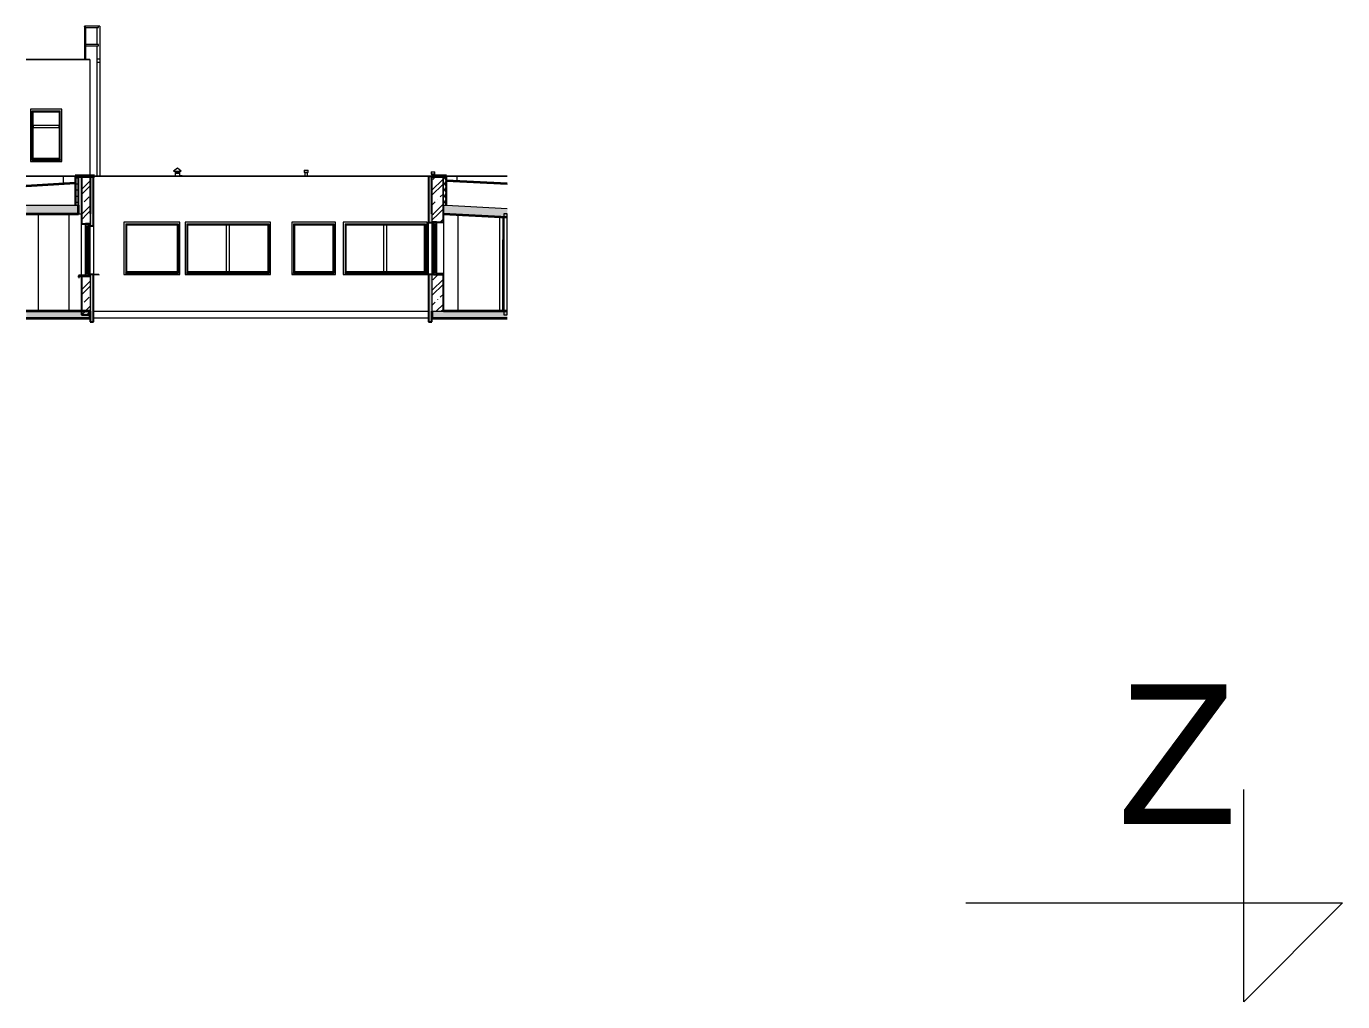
# Model space of a CAD drawing. Header units: millimetres. Extents: x -20192 to 462224, y -45352 to 20466.
# Drawn here: x 257849 to 295560, y -17447 to 10490 of the extents above; entities that cross this region are included whole.
import ezdxf

# ---------------------------------------------------------------- set-up
doc = ezdxf.new("R2010")
doc.units = ezdxf.units.MM
for name, color, linetype, lineweight in [('A-DETL-THIN', 151, 'Continuous', 9), ('A-DOOR', 31, 'Continuous', 9), ('A-DOOR-FRAM', 31, 'Continuous', 9), ('A-FLOR', 192, 'Continuous', 9), ('A-FLOR-PATT', 8, 'Continuous', 35), ('A-GENM', 13, 'Continuous', 9), ('A-GLAZ', 151, 'Continuous', 9), ('A-ROOF', 132, 'Continuous', 9), ('A-ROOF-PATT', 132, 'Continuous', 35), ('A-WALL', 113, 'Continuous', 9), ('A-WALL-PATT', 111, 'Continuous', 25), ('G-ANNO-TEXT', 231, 'Continuous', 9), ('M-HVAC-CDFF', 50, 'Continuous', 9), ('Q-SPCQ', 91, 'Continuous', 9)]:
    doc.layers.add(name, color=color, linetype=linetype, lineweight=lineweight)
doc.styles.add('Arial_1', font='arial.ttf', dxfattribs={"height": 4000})
pattern_1 = [(45, (279476.9, -1e-12), (-359.21, 359.21), []), (45, (279620.6, -1e-12), (-359.21, 359.21), []), (45, (279907.97, -2e-12), (-215.526, 502.894), [203.2, -101.6, 3.353, -98.247])]
pattern_2 = [(45, (279476.9, -7e-13), (-359.21, 359.21), []), (45, (279620.6, -9e-13), (-359.21, 359.21), []), (45, (279907.97, -7e-13), (-215.526, 502.894), [203.2, -101.6, 3.353, -98.247])]
pattern_3 = [(0, (279476.92, 0), (150, 86.6), [100, -200]), (60, (279576.92, 0), (0.0022, 173.2038), [100, -200]), (300, (279576.92, 0), (149.9978, -86.6038), [100, -200])]

# ---------------------------------------------------------------- blocks, each defined once
blk = doc.blocks.new('DVERE_1k_oblozka - DD03_01_800x1970_koupelna-1549491-VB1-J-Bourání')
at = {"layer": 'A-DOOR-FRAM'}
for p, q in [((-4725, 4375), (-4728, 4375)), ((-4728, 2330), (-4728, 4375)), ((-4728, 2330), (-4728, 4300)), ((-4728, 4300), (-4725, 4300)), ((-4725, 2330), (-4725, 4375)), ((-4710, 4375), (-4725, 4375)), ((-4725, 4300), (-4725, 2330)), ((-4710, 4375), (-4710, 2330))]:
    blk.add_line(p, q, dxfattribs=at)
blk = doc.blocks.new('OKNO_2k_ - OKNO_2k_2400 x 1500-2030614-VB1-J-Bourání')
at = {"layer": 'A-GLAZ'}
h = blk.add_hatch(dxfattribs=at)
h.set_pattern_fill('FP_102', color=256, style=0, pattern_type=2)
h.set_pattern_definition([(0, (3245.95, 0), (150, 86.6), [100, -200]), (60, (3345.95, 0), (0.0022, 173.2038), [100, -200]), (300, (3345.95, 0), (149.9978, -86.6038), [100, -200])])
h.paths.add_polyline_path([(-16603, 3330), (-16552, 3330), (-16552, 3380), (-16603, 3380)])
h.paths.add_polyline_path([(-16552, 4780), (-16552, 4830), (-16603, 4830), (-16603, 4780)])
at = {"layer": 'A-GLAZ', "lineweight": 25}
for p, q in [((-16603, 4830), (-16683, 4830)), ((-16683, 4830), (-16683, 4750)), ((-16683, 4750), (-16603, 4750)), ((-16653, 4750), (-16653, 3410)), ((-16633, 4750), (-16653, 4750)), ((-16633, 3410), (-16633, 4750)), ((-16603, 4830), (-16603, 4780)), ((-16552, 4830), (-16603, 4830)), ((-16603, 4750), (-16603, 4830)), ((-16603, 4780), (-16552, 4780)), ((-16552, 4780), (-16552, 4830)), ((-16603, 3410), (-16683, 3410)), ((-16683, 3410), (-16683, 3330)), ((-16653, 3410), (-16633, 3410)), ((-16603, 3330), (-16603, 3410)), ((-16683, 3330), (-16603, 3330)), ((-16603, 3380), (-16603, 3330)), ((-16552, 3380), (-16603, 3380)), ((-16603, 3330), (-16552, 3330)), ((-16552, 3330), (-16552, 3380))]:
    blk.add_line(p, q, dxfattribs=at)
at = {"layer": 'A-GLAZ'}
for p, q in [((-16683, 3410), (-16683, 4750)), ((-16603, 4750), (-16603, 3410)), ((-16552, 3382), (-16552, 4780))]:
    blk.add_line(p, q, dxfattribs=at)
blk = doc.blocks.new('parapet s nosem_vnitní - parapet s nosem_vnitní-1280305-VB1-J-Bourání')
at = {"layer": 'A-GENM', "lineweight": 25}
for p, q in [((-16883, 3340), (-16883, 3310)), ((-16883, 3310), (-16863, 3310)), ((-16683, 3350), (-16873, 3350)), ((-16863, 3330), (-16683, 3330)), ((-16863, 3310), (-16863, 3330)), ((-16683, 3330), (-16683, 3350))]:
    blk.add_line(p, q, dxfattribs=at)
blk.add_arc((-16873, 3340), 10, 90, 180, dxfattribs=at)
blk = doc.blocks.new('parapet_ext - parapet_ext-1801991-VB1-J-Bourání')
at = {"layer": 'Q-SPCQ'}
for p, q in [((-16303, 3382), (-16603, 3382)), ((-16603, 3382), (-16603, 3380)), ((-16603, 3380), (-16305, 3380)), ((-16305, 3380), (-16305, 3360)), ((-16305, 3360), (-16303, 3360)), ((-16303, 3360), (-16303, 3382))]:
    blk.add_line(p, q, dxfattribs=at)
blk = doc.blocks.new('parapet s nosem_vnitní - parapet s nosem_vnitní-V66-VB1-J-Bourání')
at = {"layer": 'A-GENM'}
for start in [90, 135]:
    blk.add_arc((-16873, 3340), 10, start, 180, dxfattribs=at)
blk = doc.blocks.new('OKNO_2k_ - OKNO_2k_2000 x 1500-1963725-VB1-J-Bourání')
at = {"layer": 'A-GLAZ', "lineweight": 25}
for p, q in [((-6713, 4880), (-6764, 4880)), ((-6764, 4880), (-6764, 4875)), ((-6764, 4875), (-6713, 4875)), ((-6713, 4875), (-6713, 4880)), ((-6713, 4880), (-6713, 4800)), ((-6633, 4880), (-6713, 4880)), ((-6713, 4800), (-6633, 4800)), ((-6663, 4800), (-6683, 4800)), ((-6683, 4800), (-6683, 3460)), ((-6663, 3460), (-6663, 4800)), ((-6633, 4800), (-6633, 4880)), ((-6713, 3460), (-6713, 3380)), ((-6633, 3460), (-6713, 3460)), ((-6683, 3460), (-6663, 3460)), ((-6633, 3380), (-6633, 3460)), ((-6713, 3380), (-6633, 3380))]:
    blk.add_line(p, q, dxfattribs=at)
at = {"layer": 'A-GLAZ'}
for p, q in [((-6764, 4875), (-6764, 3382)), ((-6713, 3460), (-6713, 4800)), ((-6633, 4800), (-6633, 3460))]:
    blk.add_line(p, q, dxfattribs=at)
blk = doc.blocks.new('parapet s nosem_vnitní - parapet s nosem_vnitní-1280325-VB1-J-Bourání')
at = {"layer": 'A-GENM', "lineweight": 25}
for p, q in [((-6443, 3400), (-6633, 3400)), ((-6633, 3400), (-6633, 3380)), ((-6633, 3380), (-6453, 3380)), ((-6453, 3380), (-6453, 3360)), ((-6453, 3360), (-6433, 3360)), ((-6433, 3360), (-6433, 3390))]:
    blk.add_line(p, q, dxfattribs=at)
blk.add_arc((-6443, 3390), 10, 0, 90, dxfattribs=at)
blk = doc.blocks.new('parapet_ext - parapet_ext-1802073-VB1-J-Bourání')
at = {"layer": 'Q-SPCQ'}
for p, q in [((-6713, 3382), (-7013, 3382)), ((-7013, 3382), (-7013, 3360)), ((-7013, 3360), (-7011, 3360)), ((-7011, 3360), (-7011, 3380)), ((-7011, 3380), (-6713, 3380)), ((-6713, 3380), (-6713, 3382))]:
    blk.add_line(p, q, dxfattribs=at)
blk = doc.blocks.new('OKNO_2k_ - OKNO_2k_2400 x 1500-2131140-VB1-J-Bourání')
at = {"layer": 'A-GLAZ'}
for p, q in [((-9300, 4880), (-9300, 3380)), ((-6900, 4880), (-9300, 4880)), ((-9250, 4830), (-6950, 4830)), ((-9250, 4830), (-9250, 3432)), ((-9220, 3460), (-9220, 4800)), ((-9220, 4800), (-6980, 4800)), ((-8140, 3460), (-8140, 4800)), ((-8060, 4800), (-8140, 4800)), ((-8060, 4800), (-8060, 3460)), ((-6980, 4800), (-6980, 3460)), ((-6950, 4830), (-6950, 3432)), ((-6900, 3382), (-6900, 4880)), ((-6980, 3460), (-9220, 3460)), ((-8060, 3460), (-8140, 3460)), ((-9300, 3380), (-7013, 3380))]:
    blk.add_line(p, q, dxfattribs=at)
blk = doc.blocks.new('parapet_ext - parapet_ext-1802161-VB1-J-Bourání')
at = {"layer": 'Q-SPCQ'}
for p, q in [((-9250, 3410), (-9250, 3432)), ((-6950, 3432), (-9250, 3432)), ((-6950, 3410), (-9250, 3410)), ((-6950, 3432), (-6950, 3410))]:
    blk.add_line(p, q, dxfattribs=at)
blk = doc.blocks.new('OKNO_1k - OKNO_1k_1250 x 1500-2034291-VB1-J-Bourání')
at = {"layer": 'A-GLAZ'}
for p, q in [((-10774, 4880), (-10774, 3380)), ((-9524, 4880), (-10774, 4880)), ((-10724, 4830), (-9574, 4830)), ((-10724, 4830), (-10724, 3432)), ((-10694, 3460), (-10694, 4800)), ((-10694, 4800), (-9604, 4800)), ((-9604, 4800), (-9604, 3460)), ((-9574, 4830), (-9574, 3432)), ((-9524, 3380), (-9524, 4880)), ((-9604, 3460), (-10694, 3460)), ((-10774, 3380), (-9524, 3380))]:
    blk.add_line(p, q, dxfattribs=at)
blk = doc.blocks.new('parapet_ext - parapet_ext-1802121-VB1-J-Bourání')
at = {"layer": 'Q-SPCQ'}
for p, q in [((-10724, 3410), (-10724, 3432)), ((-9574, 3432), (-10724, 3432)), ((-9574, 3410), (-10724, 3410)), ((-9574, 3432), (-9574, 3410))]:
    blk.add_line(p, q, dxfattribs=at)
blk = doc.blocks.new('OKNO_1k_nadsvetlik - OKNO_1k_nadsvetlik_900 x 1500-1969521-VB1-J-Bourání')
at = {"layer": 'A-GLAZ'}
for p, q in [((-17361, 8120), (-18261, 8120)), ((-18261, 8120), (-18261, 6620)), ((-18211, 6672), (-18211, 8070)), ((-18211, 8070), (-17411, 8070)), ((-18181, 6700), (-18181, 8040)), ((-18181, 8040), (-17441, 8040)), ((-17441, 8040), (-17441, 6700)), ((-17411, 6672), (-17411, 8070)), ((-17361, 6620), (-17361, 8120)), ((-18181, 7660), (-17441, 7660)), ((-18181, 7660), (-18181, 7580)), ((-17441, 7580), (-18181, 7580)), ((-17441, 7580), (-17441, 7660)), ((-18261, 6620), (-17361, 6620)), ((-17441, 6700), (-18181, 6700))]:
    blk.add_line(p, q, dxfattribs=at)
blk = doc.blocks.new('parapet_ext - parapet_ext-1802001-VB1-J-Bourání')
at = {"layer": 'Q-SPCQ'}
for p, q in [((-18211, 6650), (-18211, 6672)), ((-17411, 6672), (-18211, 6672)), ((-17411, 6650), (-18211, 6650)), ((-17411, 6672), (-17411, 6650))]:
    blk.add_line(p, q, dxfattribs=at)
blk = doc.blocks.new('Žebřík - Standardní 2-1244553-VB1-J-Bourání')
at = {"layer": 'Q-SPCQ', "color": 41}
for p, q in [((-16719, 10490), (-16719, 9550)), ((-16312, 10490), (-16719, 10490)), ((-16681, 9974), (-16681, 10452)), ((-16681, 10452), (-16312, 10452)), ((-16351, 9974), (-16351, 10452)), ((-16274, 10490), (-16312, 10490)), ((-16312, 10452), (-16312, 10490)), ((-16274, 10490), (-16274, 9553)), ((-16312, 9974), (-16681, 9974)), ((-16681, 9936), (-16312, 9936)), ((-16681, 9550), (-16681, 9936)), ((-16351, 9553), (-16351, 9936)), ((-16312, 9955), (-16312, 9974)), ((-16312, 9936), (-16312, 9955)), ((-16351, 9452), (-16351, 9553)), ((-16274, 9553), (-16351, 9553)), ((-16351, 6210), (-16351, 9452)), ((-16274, 9452), (-16351, 9452)), ((-16274, 9553), (-16274, 9452)), ((-16274, 9452), (-16274, 6210))]:
    blk.add_line(p, q, dxfattribs=at)
for points, knots in [([(-16681, 10452), (-16681, 10452), (-16681, 10452), (-16683, 10453), (-16684, 10454), (-16685, 10456), (-16686, 10457), (-16687, 10458), (-16689, 10459), (-16690, 10461), (-16692, 10463), (-16693, 10464), (-16694, 10465), (-16695, 10466), (-16696, 10467), (-16698, 10468), (-16699, 10470), (-16700, 10471), (-16701, 10472), (-16703, 10473), (-16704, 10475), (-16705, 10476), (-16706, 10477), (-16707, 10478), (-16709, 10479), (-16710, 10480), (-16711, 10482), (-16712, 10483), (-16713, 10484), (-16714, 10485), (-16716, 10486), (-16717, 10487), (-16718, 10489), (-16719, 10490), (-16719, 10490), (-16719, 10490)], [0, 0, 0, 0, 0.083333, 0.125, 0.166667, 0.208333, 0.229167, 0.25, 0.291667, 0.333333, 0.354167, 0.375, 0.395833, 0.416667, 0.4375, 0.458333, 0.479167, 0.5, 0.520833, 0.541667, 0.5625, 0.583333, 0.604167, 0.625, 0.645833, 0.666667, 0.6875, 0.708333, 0.75, 0.770833, 0.791667, 0.833333, 0.875, 0.916667, 1, 1, 1, 1]), ([(-16681, 9974), (-16681, 9974), (-16681, 9974), (-16682, 9974), (-16682, 9973), (-16682, 9973), (-16683, 9973), (-16683, 9972), (-16684, 9971), (-16684, 9971), (-16685, 9970), (-16686, 9970), (-16686, 9969), (-16687, 9968), (-16688, 9967), (-16689, 9966), (-16690, 9965), (-16691, 9964), (-16693, 9962), (-16696, 9959), (-16699, 9956), (-16700, 9955)], [0, 0, 0, 0, 0.071429, 0.107143, 0.142857, 0.178571, 0.214286, 0.25, 0.285714, 0.321429, 0.357143, 0.392857, 0.428571, 0.464286, 0.5, 0.571429, 0.607143, 0.642857, 0.714286, 0.857143, 1, 1, 1, 1]), ([(-16700, 9955), (-16699, 9954), (-16696, 9951), (-16693, 9948), (-16691, 9946), (-16690, 9945), (-16689, 9944), (-16689, 9944), (-16688, 9943), (-16687, 9942), (-16686, 9941), (-16686, 9940), (-16685, 9940), (-16684, 9939), (-16684, 9939), (-16683, 9938), (-16683, 9937), (-16682, 9937), (-16682, 9937), (-16682, 9936), (-16681, 9936), (-16681, 9936), (-16681, 9936)], [0, 0, 0, 0, 0.142857, 0.285714, 0.357143, 0.392857, 0.428571, 0.464286, 0.5, 0.535714, 0.571429, 0.607143, 0.642857, 0.678571, 0.714286, 0.75, 0.785714, 0.821429, 0.857143, 0.892857, 0.928571, 1, 1, 1, 1])]:
    blk.add_open_spline(points, degree=3, knots=knots, dxfattribs=at)
blk = doc.blocks.new('Komín5 - Komín5-1979406-VB1-J-Bourání')
at = {"layer": 'M-HVAC-CDFF'}
for p, q in [((-14051, 6427), (-14161, 6340)), ((-13941, 6340), (-14051, 6427)), ((-14161, 6340), (-13941, 6340)), ((-14121, 6270), (-14121, 6210)), ((-13981, 6270), (-14121, 6270)), ((-14112, 6270), (-14112, 6340)), ((-14102, 6340), (-14102, 6270)), ((-14098, 6270), (-14098, 6340)), ((-14061, 6270), (-14061, 6340)), ((-14041, 6340), (-14041, 6270)), ((-14005, 6270), (-14005, 6340)), ((-14001, 6270), (-14001, 6340)), ((-13991, 6340), (-13991, 6270)), ((-13981, 6210), (-13981, 6270))]:
    blk.add_line(p, q, dxfattribs=at)
blk = doc.blocks.new('Větrací_vyústka_střecha - Větrací_vyústka_střecha-1989516-VB1-J-Bourání')
at = {"layer": 'M-HVAC-CDFF'}
for p in [(-13981, 6221), (-13914, 6210)]:
    blk.add_line(p, (-13914, 6221), dxfattribs=at)
blk = doc.blocks.new('Větrací_vyústka_střecha - Větrací_vyústka_střecha-V67-VB1-J-Bourání')
at = {"layer": 'M-HVAC-CDFF'}
for p, q in [((-10420, 6371), (-10420, 6311)), ((-10420, 6371), (-10309, 6371)), ((-10420, 6311), (-10400, 6290)), ((-10420, 6311), (-10309, 6311)), ((-10400, 6290), (-10400, 6210)), ((-10330, 6290), (-10400, 6290)), ((-10330, 6290), (-10309, 6311)), ((-10330, 6210), (-10330, 6290)), ((-10309, 6311), (-10309, 6371))]:
    blk.add_line(p, q, dxfattribs=at)
blk = doc.blocks.new('Větrací_vyústka_střecha - Větrací_vyústka_střecha-V68-VB1-J-Bourání')
at = {"layer": 'M-HVAC-CDFF'}
for p, q in [((-6785, 6321), (-6785, 6261)), ((-6785, 6321), (-6674, 6321)), ((-6785, 6261), (-6765, 6240)), ((-6785, 6261), (-6674, 6261)), ((-6765, 6240), (-6765, 6210)), ((-6695, 6240), (-6765, 6240)), ((-6695, 6240), (-6674, 6261)), ((-6695, 6210), (-6695, 6240)), ((-6674, 6261), (-6674, 6321))]:
    blk.add_line(p, q, dxfattribs=at)
blk = doc.blocks.new('OKNO_2k_ - OKNO_2k_2450 x 1500-2030607-VB1-J-Bourání')
at = {"layer": 'A-GLAZ'}
for p, q in [((-13835, 4880), (-13835, 3380)), ((-11385, 4880), (-13835, 4880)), ((-13785, 4830), (-11435, 4830)), ((-13785, 4830), (-13785, 3432)), ((-13755, 3460), (-13755, 4800)), ((-13755, 4800), (-11465, 4800)), ((-12650, 3460), (-12650, 4800)), ((-12570, 4800), (-12650, 4800)), ((-12570, 4800), (-12570, 3460)), ((-11465, 4800), (-11465, 3460)), ((-11435, 4830), (-11435, 3432)), ((-11385, 3380), (-11385, 4880)), ((-11465, 3460), (-13755, 3460)), ((-12570, 3460), (-12650, 3460)), ((-13835, 3380), (-11385, 3380))]:
    blk.add_line(p, q, dxfattribs=at)
blk = doc.blocks.new('parapet_ext - parapet_ext-2030597-VB1-J-Bourání')
at = {"layer": 'Q-SPCQ'}
for p, q in [((-13785, 3410), (-13785, 3432)), ((-11435, 3432), (-13785, 3432)), ((-11435, 3410), (-13785, 3410)), ((-11435, 3432), (-11435, 3410))]:
    blk.add_line(p, q, dxfattribs=at)
blk = doc.blocks.new('OKNO_1k - OKNO_1k_1600 x 1500-2034287-VB1-J-Bourání')
at = {"layer": 'A-GLAZ'}
for p, q in [((-15585, 4880), (-15585, 3380)), ((-13985, 4880), (-15585, 4880)), ((-15535, 4830), (-14035, 4830)), ((-15535, 4830), (-15535, 3432)), ((-15505, 3460), (-15505, 4800)), ((-15505, 4800), (-14065, 4800)), ((-14065, 4800), (-14065, 3460)), ((-14035, 4830), (-14035, 3432)), ((-13985, 3380), (-13985, 4880)), ((-14065, 3460), (-15505, 3460)), ((-15585, 3380), (-13985, 3380))]:
    blk.add_line(p, q, dxfattribs=at)
blk = doc.blocks.new('parapet_ext - parapet_ext-2030606-VB1-J-Bourání')
at = {"layer": 'Q-SPCQ'}
for p, q in [((-15535, 3410), (-15535, 3432)), ((-14035, 3432), (-15535, 3432)), ((-14035, 3410), (-15535, 3410)), ((-14035, 3432), (-14035, 3410))]:
    blk.add_line(p, q, dxfattribs=at)

msp = doc.modelspace()

# ---------------------------------------------------------------- hatches: boundary and pattern name
at = {"layer": 'A-FLOR-PATT', "lineweight": 9}
h = msp.add_hatch(color=256, dxfattribs=at)
h.paths.add_polyline_path([(257849, 2130), (259678, 2130), (259678, 2330), (257849, 2330), (257849, 2277)])
h.paths.add_polyline_path([(269904, 2130), (271627, 2130), (271627, 2330), (269468, 2330), (269468, 2130), (269798, 2130)])
at = {"layer": 'A-ROOF-PATT', "lineweight": 9}
h = msp.add_hatch(dxfattribs=at)
h.set_pattern_fill('FP_78', color=41, style=0, pattern_type=2)
h.set_pattern_definition([(270, (255254.8, 6210), (1270, 8e-14), []), (270, (255265, 6210), (1270, 8e-14), []), (270, (255275.1, 6210), (1270, 8e-14), []), (270, (255285.3, 6210), (1270, 8e-14), []), (270, (255295.5, 6210), (1270, 8e-14), []), (270, (255305.6, 6210), (1270, 8e-14), []), (270, (255315.8, 6210), (1270, 8e-14), []), (270, (255326, 6210), (1270, 8e-14), []), (270, (255336.1, 6210), (1270, 8e-14), []), (270, (255346.3, 6210), (1270, 8e-14), []), (270, (255356.4, 6210), (1270, 8e-14), []), (270, (255366.6, 6210), (1270, 8e-14), []), (270, (255376.7, 6210), (1270, 8e-14), []), (270, (255386.9, 6210), (1270, 8e-14), []), (270, (255397, 6210), (1270, 8e-14), []), (270, (255407.2, 6210), (1270, 8e-14), []), (270, (255417.4, 6210), (1270, 8e-14), []), (270, (255427.5, 6210), (1270, 8e-14), []), (270, (255437.7, 6210), (1270, 8e-14), []), (270, (255447.9, 6210), (1270, 8e-14), []), (270, (255458, 6210), (1270, 8e-14), []), (270, (255468.2, 6210), (1270, 8e-14), []), (270, (255478.3, 6210), (1270, 8e-14), []), (270, (255488.5, 6210), (1270, 8e-14), []), (270, (255498.7, 6210), (1270, 8e-14), []), (270, (255508.8, 6210), (1270, 8e-14), []), (270, (255519, 6210), (1270, 8e-14), []), (270, (255529.1, 6210), (1270, 8e-14), []), (270, (255539.3, 6210), (1270, 8e-14), []), (270, (255549.5, 6210), (1270, 8e-14), []), (270, (255889.8, 6210), (1270, 8e-14), []), (270, (255900, 6210), (1270, 8e-14), []), (270, (255910.1, 6210), (1270, 8e-14), []), (270, (255920.3, 6210), (1270, 8e-14), []), (270, (255930.5, 6210), (1270, 8e-14), []), (270, (255940.6, 6210), (1270, 8e-14), []), (270, (255950.8, 6210), (1270, 8e-14), []), (270, (255961, 6210), (1270, 8e-14), []), (270, (255971.1, 6210), (1270, 8e-14), []), (270, (255981.3, 6210), (1270, 8e-14), []), (270, (255991.4, 6210), (1270, 8e-14), []), (270, (256001.6, 6210), (1270, 8e-14), []), (270, (256011.7, 6210), (1270, 8e-14), []), (270, (256021.9, 6210), (1270, 8e-14), []), (270, (256032, 6210), (1270, 8e-14), []), (270, (256042.2, 6210), (1270, 8e-14), []), (270, (256052.4, 6210), (1270, 8e-14), []), (270, (256062.5, 6210), (1270, 8e-14), []), (270, (256072.7, 6210), (1270, 8e-14), []), (270, (256082.9, 6210), (1270, 8e-14), []), (270, (256093, 6210), (1270, 8e-14), []), (270, (256103.2, 6210), (1270, 8e-14), []), (270, (256113.3, 6210), (1270, 8e-14), []), (270, (256123.5, 6210), (1270, 8e-14), []), (270, (256133.7, 6210), (1270, 8e-14), []), (270, (256143.8, 6210), (1270, 8e-14), []), (270, (256154, 6210), (1270, 8e-14), []), (270, (256164.1, 6210), (1270, 8e-14), []), (270, (256174.3, 6210), (1270, 8e-14), []), (270, (256184.5, 6210), (1270, 8e-14), [])])
h.paths.add_polyline_path([(259572, 6190), (259806, 6190), (259806, 6210), (259253, 6210), (259253, 6190)])
h = msp.add_hatch(dxfattribs=at)
h.set_pattern_fill('FP_108', color=41, style=0, pattern_type=2)
h.set_pattern_definition([(270, (272078.5, 6210), (1270, 8e-14), []), (270, (272088.7, 6210), (1270, 8e-14), []), (270, (272098.8, 6210), (1270, 8e-14), []), (270, (272109, 6210), (1270, 8e-14), []), (270, (272119.2, 6210), (1270, 8e-14), []), (270, (272129.3, 6210), (1270, 8e-14), []), (270, (272139.5, 6210), (1270, 8e-14), []), (270, (272149.6, 6210), (1270, 8e-14), []), (270, (272159.8, 6210), (1270, 8e-14), []), (270, (272170, 6210), (1270, 8e-14), []), (270, (272180.1, 6210), (1270, 8e-14), []), (270, (272190.3, 6210), (1270, 8e-14), []), (270, (272200.4, 6210), (1270, 8e-14), []), (270, (272210.6, 6210), (1270, 8e-14), []), (270, (272220.8, 6210), (1270, 8e-14), []), (270, (272230.9, 6210), (1270, 8e-14), []), (270, (272241.1, 6210), (1270, 8e-14), []), (270, (272251.2, 6210), (1270, 8e-14), []), (270, (272261.4, 6210), (1270, 8e-14), []), (270, (272271.6, 6210), (1270, 8e-14), []), (270, (272281.7, 6210), (1270, 8e-14), []), (270, (272291.9, 6210), (1270, 8e-14), []), (270, (272302, 6210), (1270, 8e-14), []), (270, (272312.2, 6210), (1270, 8e-14), []), (270, (272322.4, 6210), (1270, 8e-14), []), (270, (272332.5, 6210), (1270, 8e-14), []), (270, (272342.7, 6210), (1270, 8e-14), []), (270, (272352.8, 6210), (1270, 8e-14), []), (270, (272363, 6210), (1270, 8e-14), []), (270, (272373.2, 6210), (1270, 8e-14), []), (270, (272713.5, 6210), (1270, 8e-14), []), (270, (272723.7, 6210), (1270, 8e-14), []), (270, (272733.8, 6210), (1270, 8e-14), []), (270, (272744, 6210), (1270, 8e-14), []), (270, (272754.2, 6210), (1270, 8e-14), []), (270, (272764.3, 6210), (1270, 8e-14), []), (270, (272774.5, 6210), (1270, 8e-14), []), (270, (272784.6, 6210), (1270, 8e-14), []), (270, (272794.8, 6210), (1270, 8e-14), []), (270, (272805, 6210), (1270, 8e-14), []), (270, (272815.1, 6210), (1270, 8e-14), []), (270, (272825.3, 6210), (1270, 8e-14), []), (270, (272835.4, 6210), (1270, 8e-14), []), (270, (272845.6, 6210), (1270, 8e-14), []), (270, (272855.8, 6210), (1270, 8e-14), []), (270, (272865.9, 6210), (1270, 8e-14), []), (270, (272876.1, 6210), (1270, 8e-14), []), (270, (272886.2, 6210), (1270, 8e-14), []), (270, (272896.4, 6210), (1270, 8e-14), []), (270, (272906.6, 6210), (1270, 8e-14), []), (270, (272916.7, 6210), (1270, 8e-14), []), (270, (272926.9, 6210), (1270, 8e-14), []), (270, (272937, 6210), (1270, 8e-14), []), (270, (272947.2, 6210), (1270, 8e-14), []), (270, (272957.4, 6210), (1270, 8e-14), []), (270, (272967.5, 6210), (1270, 8e-14), []), (270, (272977.7, 6210), (1270, 8e-14), []), (270, (272987.8, 6210), (1270, 8e-14), []), (270, (272998, 6210), (1270, 8e-14), []), (270, (273008.2, 6210), (1270, 8e-14), [])])
h.paths.add_polyline_path([(269474, 6190), (269883, 6190), (269883, 6210), (269468, 6210), (269468, 6190)])
h = msp.add_hatch(dxfattribs=at)
h.set_pattern_fill('FP_103', color=256, style=0, pattern_type=2)
h.set_pattern_definition([(274.435, (274002, 5898.1), (1266.2, 98.2), []), (274.435, (274012.1, 5898.9), (1266.2, 98.2), []), (274.435, (274022.3, 5899.7), (1266.2, 98.2), []), (274.435, (274032.4, 5900.5), (1266.2, 98.2), []), (274.435, (274042.5, 5901.3), (1266.2, 98.2), []), (274.435, (274052.7, 5902), (1266.2, 98.2), []), (274.435, (274062.8, 5902.8), (1266.2, 98.2), []), (274.435, (274072.9, 5903.6), (1266.2, 98.2), []), (274.435, (274083, 5904.4), (1266.2, 98.2), []), (274.435, (274093.2, 5905.2), (1266.2, 98.2), []), (274.435, (274103.3, 5906), (1266.2, 98.2), []), (274.435, (274113.4, 5906.8), (1266.2, 98.2), []), (274.435, (274123.6, 5907.5), (1266.2, 98.2), []), (274.435, (274133.7, 5908.3), (1266.2, 98.2), []), (274.435, (274143.8, 5909.1), (1266.2, 98.2), []), (274.435, (274154, 5909.9), (1266.2, 98.2), []), (274.435, (274164.1, 5910.7), (1266.2, 98.2), []), (274.435, (274174.2, 5911.5), (1266.2, 98.2), []), (274.435, (274184.3, 5912.3), (1266.2, 98.2), []), (274.435, (274194.5, 5913), (1266.2, 98.2), []), (274.435, (274204.6, 5913.8), (1266.2, 98.2), []), (274.435, (274214.7, 5914.6), (1266.2, 98.2), []), (274.435, (274224.9, 5915.4), (1266.2, 98.2), []), (274.435, (274235, 5916.2), (1266.2, 98.2), []), (274.435, (274245.1, 5917), (1266.2, 98.2), []), (274.435, (274255.3, 5917.8), (1266.2, 98.2), []), (274.435, (274265.4, 5918.5), (1266.2, 98.2), []), (274.435, (274275.5, 5919.3), (1266.2, 98.2), []), (274.435, (274285.6, 5920.1), (1266.2, 98.2), []), (274.435, (274295.8, 5920.9), (1266.2, 98.2), []), (274.435, (274635.1, 5947.2), (1266.2, 98.2), []), (274.435, (274645.2, 5948), (1266.2, 98.2), []), (274.435, (274655.4, 5948.8), (1266.2, 98.2), []), (274.435, (274665.5, 5949.6), (1266.2, 98.2), []), (274.435, (274675.6, 5950.4), (1266.2, 98.2), []), (274.435, (274685.8, 5951.1), (1266.2, 98.2), []), (274.435, (274695.9, 5951.9), (1266.2, 98.2), []), (274.435, (274706, 5952.7), (1266.2, 98.2), []), (274.435, (274716.1, 5953.5), (1266.2, 98.2), []), (274.435, (274726.3, 5954.3), (1266.2, 98.2), []), (274.435, (274736.4, 5955.1), (1266.2, 98.2), []), (274.435, (274746.5, 5955.9), (1266.2, 98.2), []), (274.435, (274756.7, 5956.6), (1266.2, 98.2), []), (274.435, (274766.8, 5957.4), (1266.2, 98.2), []), (274.435, (274776.9, 5958.2), (1266.2, 98.2), []), (274.435, (274787, 5959), (1266.2, 98.2), []), (274.435, (274797.2, 5959.8), (1266.2, 98.2), []), (274.435, (274807.3, 5960.6), (1266.2, 98.2), []), (274.435, (274817.4, 5961.4), (1266.2, 98.2), []), (274.435, (274827.6, 5962.1), (1266.2, 98.2), []), (274.435, (274837.7, 5962.9), (1266.2, 98.2), []), (274.435, (274847.8, 5963.7), (1266.2, 98.2), []), (274.435, (274858, 5964.5), (1266.2, 98.2), []), (274.435, (274868.1, 5965.3), (1266.2, 98.2), []), (274.435, (274878.2, 5966.1), (1266.2, 98.2), []), (274.435, (274888.3, 5966.9), (1266.2, 98.2), []), (274.435, (274898.5, 5967.6), (1266.2, 98.2), []), (274.435, (274908.6, 5968.4), (1266.2, 98.2), []), (274.435, (274918.7, 5969.2), (1266.2, 98.2), []), (274.435, (274928.9, 5970), (1266.2, 98.2), [])])
h.paths.add_polyline_path([(271627, 5965), (271627, 5975), (269883, 6066), (269883, 6056), (270765, 6010)])
h = msp.add_hatch(dxfattribs=at)
h.set_pattern_fill('FP_104', color=256, style=0, pattern_type=2)
h.set_pattern_definition([(273.2, (257007.5, 5867.1), (1268, 70.9), []), (273.2, (257017.7, 5867.7), (1268, 70.9), []), (273.2, (257027.8, 5868.2), (1268, 70.9), []), (273.2, (257038, 5868.8), (1268, 70.9), []), (273.2, (257048.1, 5869.4), (1268, 70.9), []), (273.2, (257058.2, 5869.9), (1268, 70.9), []), (273.2, (257068.4, 5870.5), (1268, 70.9), []), (273.2, (257078.5, 5871), (1268, 70.9), []), (273.2, (257088.7, 5871.6), (1268, 70.9), []), (273.2, (257098.8, 5872.2), (1268, 70.9), []), (273.2, (257109, 5872.8), (1268, 70.9), []), (273.2, (257119.1, 5873.3), (1268, 70.9), []), (273.2, (257129.2, 5873.9), (1268, 70.9), []), (273.2, (257139.4, 5874.5), (1268, 70.9), []), (273.2, (257149.5, 5875), (1268, 70.9), []), (273.2, (257159.7, 5875.6), (1268, 70.9), []), (273.2, (257169.8, 5876.2), (1268, 70.9), []), (273.2, (257180, 5876.7), (1268, 70.9), []), (273.2, (257190.1, 5877.3), (1268, 70.9), []), (273.2, (257200.3, 5877.9), (1268, 70.9), []), (273.2, (257210.4, 5878.4), (1268, 70.9), []), (273.2, (257220.5, 5879), (1268, 70.9), []), (273.2, (257230.7, 5879.6), (1268, 70.9), []), (273.2, (257240.8, 5880.1), (1268, 70.9), []), (273.2, (257251, 5880.7), (1268, 70.9), []), (273.2, (257261.1, 5881.3), (1268, 70.9), []), (273.2, (257271.3, 5881.8), (1268, 70.9), []), (273.2, (257281.4, 5882.4), (1268, 70.9), []), (273.2, (257291.6, 5883), (1268, 70.9), []), (273.2, (257301.7, 5883.5), (1268, 70.9), []), (273.2, (257641.5, 5902.5), (1268, 70.9), []), (273.2, (257651.7, 5903.1), (1268, 70.9), []), (273.2, (257661.8, 5903.7), (1268, 70.9), []), (273.2, (257672, 5904.2), (1268, 70.9), []), (273.2, (257682.1, 5904.8), (1268, 70.9), []), (273.2, (257692.2, 5905.4), (1268, 70.9), []), (273.2, (257702.4, 5906), (1268, 70.9), []), (273.2, (257712.5, 5906.5), (1268, 70.9), []), (273.2, (257722.7, 5907.1), (1268, 70.9), []), (273.2, (257732.8, 5907.7), (1268, 70.9), []), (273.2, (257743, 5908.2), (1268, 70.9), []), (273.2, (257753.1, 5908.8), (1268, 70.9), []), (273.2, (257763.3, 5909.4), (1268, 70.9), []), (273.2, (257773.4, 5909.9), (1268, 70.9), []), (273.2, (257783.5, 5910.5), (1268, 70.9), []), (273.2, (257793.7, 5911), (1268, 70.9), []), (273.2, (257803.8, 5911.6), (1268, 70.9), []), (273.2, (257814, 5912.2), (1268, 70.9), []), (273.2, (257824.1, 5912.8), (1268, 70.9), []), (273.2, (257834.3, 5913.3), (1268, 70.9), []), (273.2, (257844.4, 5913.9), (1268, 70.9), []), (273.2, (257854.6, 5914.5), (1268, 70.9), []), (273.2, (257864.7, 5915), (1268, 70.9), []), (273.2, (257874.8, 5915.6), (1268, 70.9), []), (273.2, (257885, 5916.2), (1268, 70.9), []), (273.2, (257895.1, 5916.7), (1268, 70.9), []), (273.2, (257905.3, 5917.3), (1268, 70.9), []), (273.2, (257915.4, 5917.9), (1268, 70.9), []), (273.2, (257925.6, 5918.4), (1268, 70.9), []), (273.2, (257935.7, 5919), (1268, 70.9), [])])
h.paths.add_polyline_path([(257849, 5906), (259253, 5985), (259253, 5993), (257849, 5914), (257849, 5911)])
at = {"layer": 'A-ROOF-PATT'}
for points in [[(259268, 5120), (259348, 5120), (259348, 5370), (257849, 5370), (257849, 5120), (259253, 5120)], [(271627, 5025), (271627, 5275), (269798, 5370), (269798, 5120), (270765, 5070)]]:
    msp.add_hatch(color=256, dxfattribs=at).paths.add_polyline_path(points)
at = {"layer": 'A-WALL-PATT', "lineweight": 9}
h = msp.add_hatch(dxfattribs=at)
h.set_pattern_fill('FP_106', color=256, style=0, pattern_type=2)
h.set_pattern_definition([(360, (259253.2, 4725.4), (2e-12, 1270), []), (360, (259253.2, 4735.5), (2e-12, 1270), []), (360, (259253.2, 4745.7), (2e-12, 1270), []), (360, (259253.2, 4755.8), (2e-12, 1270), []), (360, (259253.2, 4766), (2e-12, 1270), []), (360, (259253.2, 4776.2), (2e-12, 1270), []), (360, (259253.2, 4786.3), (2e-12, 1270), []), (360, (259253.2, 4796.5), (2e-12, 1270), []), (360, (259253.2, 4806.6), (2e-12, 1270), []), (360, (259253.2, 4816.8), (2e-12, 1270), []), (360, (259253.2, 4827), (2e-12, 1270), []), (360, (259253.2, 4837.1), (2e-12, 1270), []), (360, (259253.2, 4847.3), (2e-12, 1270), []), (360, (259253.2, 4857.4), (2e-12, 1270), []), (360, (259253.2, 4867.6), (2e-12, 1270), []), (360, (259253.2, 4877.8), (2e-12, 1270), []), (360, (259253.2, 4887.9), (2e-12, 1270), []), (360, (259253.2, 4898.1), (2e-12, 1270), []), (360, (259253.2, 4908.2), (2e-12, 1270), []), (360, (259253.2, 4918.4), (2e-12, 1270), []), (360, (259253.2, 4928.6), (2e-12, 1270), []), (360, (259253.2, 4938.7), (2e-12, 1270), []), (360, (259253.2, 4948.9), (2e-12, 1270), []), (360, (259253.2, 4959), (2e-12, 1270), []), (360, (259253.2, 4969.2), (2e-12, 1270), []), (360, (259253.2, 4979.4), (2e-12, 1270), []), (360, (259253.2, 4989.5), (2e-12, 1270), []), (360, (259253.2, 4999.7), (2e-12, 1270), []), (360, (259253.2, 5009.8), (2e-12, 1270), []), (360, (259253.2, 5020), (2e-12, 1270), []), (360, (259253.2, 5360.4), (2e-12, 1270), []), (360, (259253.2, 5370.5), (2e-12, 1270), []), (360, (259253.2, 5380.7), (2e-12, 1270), []), (360, (259253.2, 5390.8), (2e-12, 1270), []), (360, (259253.2, 5401), (2e-12, 1270), []), (360, (259253.2, 5411.2), (2e-12, 1270), []), (360, (259253.2, 5421.3), (2e-12, 1270), []), (360, (259253.2, 5431.5), (2e-12, 1270), []), (360, (259253.2, 5441.6), (2e-12, 1270), []), (360, (259253.2, 5451.8), (2e-12, 1270), []), (360, (259253.2, 5462), (2e-12, 1270), []), (360, (259253.2, 5472.1), (2e-12, 1270), []), (360, (259253.2, 5482.3), (2e-12, 1270), []), (360, (259253.2, 5492.4), (2e-12, 1270), []), (360, (259253.2, 5502.6), (2e-12, 1270), []), (360, (259253.2, 5512.8), (2e-12, 1270), []), (360, (259253.2, 5522.9), (2e-12, 1270), []), (360, (259253.2, 5533.1), (2e-12, 1270), []), (360, (259253.2, 5543.2), (2e-12, 1270), []), (360, (259253.2, 5553.4), (2e-12, 1270), []), (360, (259253.2, 5563.6), (2e-12, 1270), []), (360, (259253.2, 5573.7), (2e-12, 1270), []), (360, (259253.2, 5583.9), (2e-12, 1270), []), (360, (259253.2, 5594), (2e-12, 1270), []), (360, (259253.2, 5604.2), (2e-12, 1270), []), (360, (259253.2, 5614.4), (2e-12, 1270), []), (360, (259253.2, 5624.5), (2e-12, 1270), []), (360, (259253.2, 5634.7), (2e-12, 1270), []), (360, (259253.2, 5644.8), (2e-12, 1270), []), (360, (259253.2, 5655), (2e-12, 1270), [])])
h.paths.add_polyline_path([(259253, 5370), (259268, 5370), (259268, 6190), (259253, 6190), (259253, 5547)])
h = msp.add_hatch(dxfattribs=at)
h.set_pattern_fill('FP_105', color=256, style=0, pattern_type=2)
h.set_pattern_definition(pattern_3)
h.paths.add_polyline_path([(259348, 5370), (259348, 6190), (259268, 6190), (259268, 5370)])
h = msp.add_hatch(dxfattribs=at)
h.set_pattern_fill('FP_101', color=256, angle=-45, style=0, pattern_type=2)
h.set_pattern_definition(pattern_2)
h.paths.add_polyline_path([(259572, 5120), (259678, 5120), (259678, 6190), (259428, 6190), (259428, 5120)])
h = msp.add_hatch(color=41, dxfattribs=at)
h.paths.add_polyline_path([(259778, 2030), (259778, 3380), (259678, 3380), (259678, 2030)])
h.paths.add_polyline_path([(259778, 4780), (259778, 6190), (259678, 6190), (259678, 4780)])
h = msp.add_hatch(color=41, dxfattribs=at)
h.paths.add_polyline_path([(269468, 2030), (269468, 3380), (269368, 3380), (269368, 2030)])
h.paths.add_polyline_path([(269368, 4875), (269468, 4875), (269468, 6190), (269368, 6190), (269368, 5547)])
h = msp.add_hatch(dxfattribs=at)
h.set_pattern_fill('FP_101', color=256, angle=-45, style=0, pattern_type=2)
h.set_pattern_definition(pattern_1)
h.paths.add_polyline_path([(269458, 5120), (269788, 5120), (269788, 6190), (269458, 6190), (269458, 5547)])
h = msp.add_hatch(dxfattribs=at)
h.set_pattern_fill('FP_105', color=256, style=0, pattern_type=2)
h.set_pattern_definition(pattern_3)
h.paths.add_polyline_path([(269798, 5120), (269798, 5370), (269868, 5366), (269868, 6190), (269788, 6190), (269788, 5120)])
h = msp.add_hatch(dxfattribs=at)
h.set_pattern_fill('FP_107', color=256, style=0, pattern_type=2)
h.set_pattern_definition([(180, (269883.2, 7057.4), (-5e-12, -1270), []), (180, (269883.2, 7047.3), (-5e-12, -1270), []), (180, (269883.2, 7037.1), (-5e-12, -1270), []), (180, (269883.2, 7027), (-5e-12, -1270), []), (180, (269883.2, 7016.8), (-5e-12, -1270), []), (180, (269883.2, 7006.6), (-5e-12, -1270), []), (180, (269883.2, 6996.5), (-5e-12, -1270), []), (180, (269883.2, 6986.3), (-5e-12, -1270), []), (180, (269883.2, 6976.1), (-5e-12, -1270), []), (180, (269883.2, 6966), (-5e-12, -1270), []), (180, (269883.2, 6955.8), (-5e-12, -1270), []), (180, (269883.2, 6945.7), (-5e-12, -1270), []), (180, (269883.2, 6935.5), (-5e-12, -1270), []), (180, (269883.2, 6925.3), (-5e-12, -1270), []), (180, (269883.2, 6915.2), (-5e-12, -1270), []), (180, (269883.2, 6905), (-5e-12, -1270), []), (180, (269883.2, 6894.9), (-5e-12, -1270), []), (180, (269883.2, 6884.7), (-5e-12, -1270), []), (180, (269883.2, 6874.5), (-5e-12, -1270), []), (180, (269883.2, 6864.4), (-5e-12, -1270), []), (180, (269883.2, 6854.2), (-5e-12, -1270), []), (180, (269883.2, 6844.1), (-5e-12, -1270), []), (180, (269883.2, 6833.9), (-5e-12, -1270), []), (180, (269883.2, 6823.7), (-5e-12, -1270), []), (180, (269883.2, 6813.6), (-5e-12, -1270), []), (180, (269883.2, 6803.4), (-5e-12, -1270), []), (180, (269883.2, 6793.3), (-5e-12, -1270), []), (180, (269883.2, 6783.1), (-5e-12, -1270), []), (180, (269883.2, 6773), (-5e-12, -1270), []), (180, (269883.2, 6762.8), (-5e-12, -1270), []), (180, (269883.2, 6422.4), (-5e-12, -1270), []), (180, (269883.2, 6412.3), (-5e-12, -1270), []), (180, (269883.2, 6402.1), (-5e-12, -1270), []), (180, (269883.2, 6392), (-5e-12, -1270), []), (180, (269883.2, 6381.8), (-5e-12, -1270), []), (180, (269883.2, 6371.6), (-5e-12, -1270), []), (180, (269883.2, 6361.5), (-5e-12, -1270), []), (180, (269883.2, 6351.3), (-5e-12, -1270), []), (180, (269883.2, 6341.1), (-5e-12, -1270), []), (180, (269883.2, 6331), (-5e-12, -1270), []), (180, (269883.2, 6320.8), (-5e-12, -1270), []), (180, (269883.2, 6310.7), (-5e-12, -1270), []), (180, (269883.2, 6300.5), (-5e-12, -1270), []), (180, (269883.2, 6290.3), (-5e-12, -1270), []), (180, (269883.2, 6280.2), (-5e-12, -1270), []), (180, (269883.2, 6270), (-5e-12, -1270), []), (180, (269883.2, 6259.9), (-5e-12, -1270), []), (180, (269883.2, 6249.7), (-5e-12, -1270), []), (180, (269883.2, 6239.5), (-5e-12, -1270), []), (180, (269883.2, 6229.4), (-5e-12, -1270), []), (180, (269883.2, 6219.2), (-5e-12, -1270), []), (180, (269883.2, 6209.1), (-5e-12, -1270), []), (180, (269883.2, 6198.9), (-5e-12, -1270), []), (180, (269883.2, 6188.7), (-5e-12, -1270), []), (180, (269883.2, 6178.6), (-5e-12, -1270), []), (180, (269883.2, 6168.4), (-5e-12, -1270), []), (180, (269883.2, 6158.3), (-5e-12, -1270), []), (180, (269883.2, 6148.1), (-5e-12, -1270), []), (180, (269883.2, 6138), (-5e-12, -1270), []), (180, (269883.2, 6127.8), (-5e-12, -1270), [])])
h.paths.add_polyline_path([(269883, 5366), (269883, 6190), (269868, 6190), (269868, 5366)])
h = msp.add_hatch(dxfattribs=at)
h.set_pattern_fill('FP_101', color=256, angle=-45, style=0, pattern_type=2)
h.set_pattern_definition(pattern_2)
h.paths.add_polyline_path([(259428, 2230), (259678, 2230), (259678, 3380), (259628, 3380), (259628, 3330), (259428, 3330)])
h.paths.add_polyline_path([(259678, 4780), (259678, 5120), (259428, 5120), (259428, 4830), (259628, 4830), (259628, 4780)])
h = msp.add_hatch(dxfattribs=at)
h.set_pattern_fill('FP_101', color=256, angle=-45, style=0, pattern_type=2)
h.set_pattern_definition(pattern_1)
h.paths.add_polyline_path([(269798, 2330), (269798, 3380), (269468, 3380), (269468, 2330)])
h.paths.add_polyline_path([(269518, 4875), (269518, 4880), (269798, 4880), (269798, 5120), (269468, 5120), (269468, 4875), (269474, 4875)])

# ---------------------------------------------------------------- linework, layer by layer
at = {"layer": 'A-DETL-THIN'}
for p, q in [((292732, -17447), (292732, -11372)), ((284768, -14618), (295560, -14618)), ((295560, -14618), (292732, -17447))]:
    msp.add_line(p, q, dxfattribs=at)
at = {"layer": 'A-FLOR', "lineweight": 35}
for p, q in [((259678, 2330), (257849, 2330)), ((259678, 2130), (259678, 2330)), ((269468, 2330), (269468, 2130)), ((271627, 2330), (269798, 2330)), ((257849, 2130), (259678, 2130)), ((269468, 2130), (271627, 2130))]:
    msp.add_line(p, q, dxfattribs=at)
at = {"layer": 'A-FLOR'}
for p, q in [((259778, 2330), (269368, 2330)), ((269368, 2130), (259778, 2130))]:
    msp.add_line(p, q, dxfattribs=at)
at = {"layer": 'A-ROOF', "color": 41}
for p, q in [((257849, 9550), (259669, 9550)), ((259669, 9530), (259669, 9550)), ((257849, 6210), (259253, 6210)), ((259253, 6190), (257849, 6190)), ((258915, 6190), (258915, 6210)), ((259806, 6210), (269468, 6210)), ((269883, 6210), (271627, 6210)), ((270183, 6190), (270183, 6210))]:
    msp.add_line(p, q, dxfattribs=at)
at = {"layer": 'A-ROOF', "color": 40, "lineweight": 35}
for p, q in [((259806, 6210), (259253, 6210)), ((259253, 6210), (259253, 6190)), ((259253, 6190), (259806, 6190)), ((259806, 6190), (259806, 6210)), ((269883, 6210), (269468, 6210)), ((269468, 6210), (269468, 6190)), ((269468, 6190), (269883, 6190)), ((269883, 6190), (269883, 6210))]:
    msp.add_line(p, q, dxfattribs=at)
at = {"layer": 'A-ROOF', "lineweight": 35}
for p, q in [((271627, 5975), (269883, 6066)), ((259253, 5993), (257849, 5914)), ((259348, 5120), (259348, 5370)), ((257849, 5120), (259348, 5120)), ((269798, 5120), (271627, 5025))]:
    msp.add_line(p, q, dxfattribs=at)
at = {"layer": 'A-ROOF'}
for p, q in [((269883, 6056), (269883, 5366)), ((269883, 6056), (271627, 5965)), ((259253, 5985), (257849, 5906)), ((259253, 5370), (259253, 5985)), ((257849, 5370), (259253, 5370)), ((269798, 5370), (269798, 5120)), ((269883, 5366), (271627, 5275))]:
    msp.add_line(p, q, dxfattribs=at)
at = {"layer": 'A-WALL'}
for p, q in [((259669, 9530), (257849, 9530)), ((259669, 9530), (259669, 6210)), ((258915, 5974), (258915, 6190)), ((259268, 6190), (259268, 5370)), ((269368, 6190), (259806, 6190)), ((269788, 5120), (269788, 6190)), ((269788, 6190), (269788, 5120)), ((269868, 6190), (269868, 5366)), ((271627, 6190), (269883, 6190)), ((270183, 6190), (270183, 6050)), ((259253, 5370), (259348, 5370)), ((269798, 5370), (269883, 5366)), ((258189, 5120), (258189, 2330)), ((259069, 5120), (259069, 2330)), ((259348, 5120), (259428, 5120)), ((269468, 5120), (269468, 4875)), ((270208, 5099), (270208, 2330)), ((271409, 5036), (271409, 2330)), ((271508, 4375), (271508, 5031)), ((271626, 5120), (271526, 5120)), ((271526, 5120), (271526, 2230)), ((271626, 2230), (271626, 5120)), ((259428, 3350), (259428, 4830)), ((269798, 4880), (269798, 3390)), ((269468, 3380), (269468, 2330)), ((269468, 2330), (269798, 2330)), ((271526, 2230), (271626, 2230))]:
    msp.add_line(p, q, dxfattribs=at)
at = {"layer": 'A-WALL', "lineweight": 25}
for p, q in [((259253, 6190), (259253, 5993)), ((259348, 5370), (259348, 6190)), ((259428, 6190), (259428, 4830)), ((269468, 6190), (269458, 6190)), ((269458, 6190), (269458, 5120)), ((269883, 6066), (269883, 6190)), ((269458, 5120), (269468, 5120)), ((269788, 5120), (269798, 5120)), ((269798, 4880), (269798, 5120)), ((259428, 4830), (259628, 4830)), ((259628, 4830), (259628, 4780)), ((269518, 4875), (269518, 4880)), ((269518, 4880), (269798, 4880)), ((259428, 3330), (259428, 2230)), ((259628, 3330), (259428, 3330)), ((259628, 3380), (259628, 3330)), ((269798, 3380), (269368, 3380)), ((269798, 2330), (269798, 3380)), ((259428, 2230), (259678, 2230))]:
    msp.add_line(p, q, dxfattribs=at)
at = {"layer": 'A-WALL', "color": 2, "lineweight": 25}
for p, q in [((259678, 6190), (259678, 5120)), ((259778, 4780), (259778, 6190)), ((269458, 6190), (269368, 6190)), ((269368, 6190), (269368, 4875)), ((269468, 5120), (269468, 6190)), ((259628, 4780), (259778, 4780)), ((269368, 4875), (269518, 4875)), ((259778, 3380), (259628, 3380)), ((259778, 2030), (259778, 3380)), ((269368, 3380), (269368, 2030)), ((259678, 2130), (259678, 2030)), ((259678, 2030), (259778, 2030)), ((269368, 2030), (269468, 2030)), ((269468, 2030), (269468, 2130))]:
    msp.add_line(p, q, dxfattribs=at)
at = {"layer": 'A-WALL', "color": 50}
for p, q in [((259678, 5120), (259678, 4780)), ((259678, 3380), (259678, 2330))]:
    msp.add_line(p, q, dxfattribs=at)
at = {"layer": 'A-WALL', "color": 41}
for p, q in [((259778, 4780), (259778, 3382)), ((269368, 3382), (269368, 4875))]:
    msp.add_line(p, q, dxfattribs=at)

# ---------------------------------------------------------------- block references
at = {"layer": 'A-DOOR'}
msp.add_blockref('DVERE_1k_oblozka - DD03_01_800x1970_koupelna-1549491-VB1-J-Bourání', (276231, 0), dxfattribs=at)
at = {"layer": 'A-GENM'}
for name in ['parapet s nosem_vnitní - parapet s nosem_vnitní-1280325-VB1-J-Bourání', 'parapet s nosem_vnitní - parapet s nosem_vnitní-1280305-VB1-J-Bourání', 'parapet s nosem_vnitní - parapet s nosem_vnitní-V66-VB1-J-Bourání']:
    msp.add_blockref(name, (276231, 0), dxfattribs=at)
at = {"layer": 'A-GLAZ'}
for name in ['OKNO_1k_nadsvetlik - OKNO_1k_nadsvetlik_900 x 1500-1969521-VB1-J-Bourání', 'OKNO_2k_ - OKNO_2k_2400 x 1500-2030614-VB1-J-Bourání', 'OKNO_1k - OKNO_1k_1600 x 1500-2034287-VB1-J-Bourání', 'OKNO_2k_ - OKNO_2k_2450 x 1500-2030607-VB1-J-Bourání', 'OKNO_1k - OKNO_1k_1250 x 1500-2034291-VB1-J-Bourání', 'OKNO_2k_ - OKNO_2k_2400 x 1500-2131140-VB1-J-Bourání', 'OKNO_2k_ - OKNO_2k_2000 x 1500-1963725-VB1-J-Bourání']:
    msp.add_blockref(name, (276231, 0), dxfattribs=at)
at = {"layer": 'M-HVAC-CDFF'}
for name in ['Komín5 - Komín5-1979406-VB1-J-Bourání', 'Větrací_vyústka_střecha - Větrací_vyústka_střecha-1989516-VB1-J-Bourání', 'Větrací_vyústka_střecha - Větrací_vyústka_střecha-V67-VB1-J-Bourání', 'Větrací_vyústka_střecha - Větrací_vyústka_střecha-V68-VB1-J-Bourání']:
    msp.add_blockref(name, (276231, 0), dxfattribs=at)
at = {"layer": 'Q-SPCQ', "color": 41}
msp.add_blockref('Žebřík - Standardní 2-1244553-VB1-J-Bourání', (276231, 0), dxfattribs=at)
at = {"layer": 'Q-SPCQ'}
for name in ['parapet_ext - parapet_ext-1802001-VB1-J-Bourání', 'parapet_ext - parapet_ext-2030606-VB1-J-Bourání', 'parapet_ext - parapet_ext-2030597-VB1-J-Bourání', 'parapet_ext - parapet_ext-1802121-VB1-J-Bourání', 'parapet_ext - parapet_ext-1802161-VB1-J-Bourání', 'parapet_ext - parapet_ext-1801991-VB1-J-Bourání', 'parapet_ext - parapet_ext-1802073-VB1-J-Bourání']:
    msp.add_blockref(name, (276231, 0), dxfattribs=at)

# ---------------------------------------------------------------- texts
at = {"layer": 'G-ANNO-TEXT', "color": 7, "insert": (289115, -8358), "char_height": 4000, "width": 4168.77, "attachment_point": 1, "style": 'Arial_1'}
msp.add_mtext('\\fArial|b0|i0|c238|p34|;Z', dxfattribs=at)

doc.saveas('drawing.dxf')
